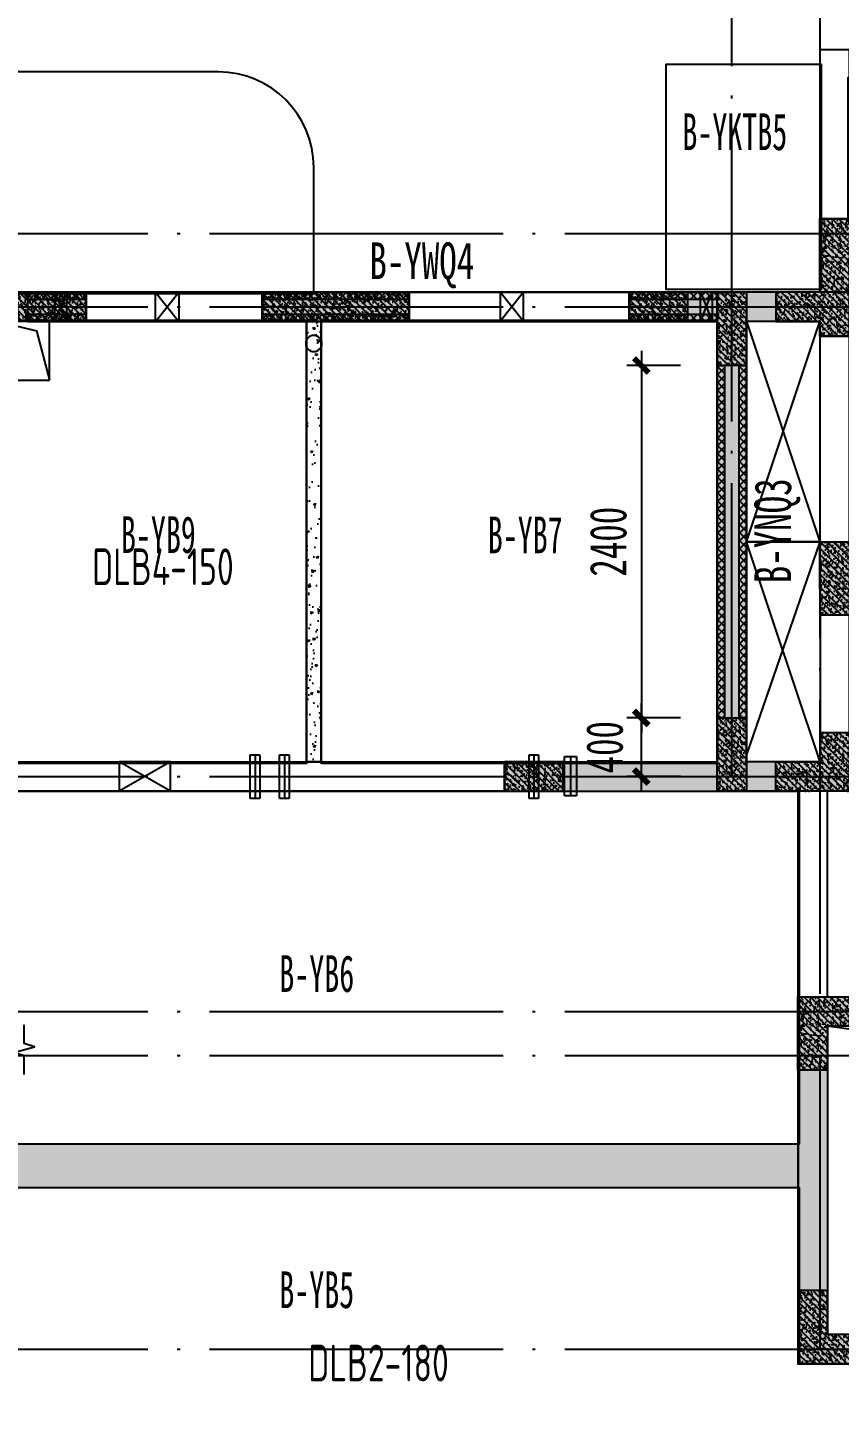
# Model space of a CAD drawing. Extents: x -3200781797 to -8106663, y 494714 to 1244925.
# Drawn here: x -8145901 to -8140368, y 845348 to 854727 of the extents above; entities that cross this region are included whole.
import ezdxf
from ezdxf.enums import TextEntityAlignment as Align
from ezdxf.xclip import XClip

# ---------------------------------------------------------------- set-up
doc = ezdxf.new("R2010")
doc.units = 0
doc.header["$LTSCALE"] = 1000
doc.header["$MEASUREMENT"] = 0
doc.header["$XCLIPFRAME"] = 0
for name, pattern in [('120-墙体$0$CENTER2', [1.125, 0.75, -0.125, 0.125, -0.125]), ('120-墙体$0$CONTINOUS', [0]), ('125-核心筒-标准层$0$CONTINOUS', [0]), ('3#-轴线$0$DOTE', [2.42, 2, -0.2, 0.02, -0.2]), ('3#4#5#$0$DASH', [0.35, 0.25, -0.1]), ('DASH', [0.35, 0.25, -0.1])]:
    doc.linetypes.add(name, pattern=pattern)
doc.layers.get('Defpoints').update_dxf_attribs({"color": 30, "linetype": 'DASH'})
for name, color, linetype in [('120-墙体$0$DUCT-排烟中心线', 5, '120-墙体$0$CENTER2'), ('120-墙体$0$DUCT-排烟管', 2, 'Continuous'), ('120-墙体$0$DUCT-送风中心线', 5, '120-墙体$0$CENTER2'), ('120-墙体$0$DUCT-送风管', 4, 'Continuous'), ('120-墙体$0$S-SLAB-HOLE', 5, 'Continuous'), ('120-墙体$0$S-WALL', 40, 'Continuous'), ('120-墙体$0$S-WALL-BEAM', 120, 'Continuous'), ('120-墙体$0$S-WALL-COLU', 252, '120-墙体$0$CONTINOUS'), ('120-墙体$0$S-WALL-COLU-HATC', 16, 'Continuous'), ('120-墙体$0$S-WALL-HATC', 253, 'Continuous'), ('120-墙体$0$提结构条件', 7, 'Continuous'), ('120-墙体$0$暖-首层和标准层暖通套管_TZ$0$H-暖洞-剪力墙', 6, 'Continuous'), ('120-墙体$0$暖-首层和标准层暖通套管_TZ$0$H-暖洞-穿梁', 3, 'Continuous'), ('125-核心筒-标准层$0$S-SLAB-HOLE', 5, 'Continuous'), ('125-核心筒-标准层$0$S-WALL', 40, 'Continuous'), ('125-核心筒-标准层$0$S-WALL-BEAM', 120, 'Continuous'), ('125-核心筒-标准层$0$S-WALL-COLU', 252, '125-核心筒-标准层$0$CONTINOUS'), ('125-核心筒-标准层$0$S-WALL-COLU-HATC', 16, 'Continuous'), ('125-核心筒-标准层$0$S-WALL-HATC', 253, 'Continuous'), ('3#-轴线$0$A-ANNO-DOTE', 10, '3#-轴线$0$DOTE'), ('3#4#5#$0$DIM', 3, 'Continuous'), ('3#4#5#$0$PC-SLAB', 6, '3#4#5#$0$DASH'), ('3#4#5#$0$S-ANNO-TEXT', 7, 'Continuous'), ('3#4#5#$0$S-PC-FQ-NYQ', 4, 'Continuous'), ('3#4#5#$0$S-PC-FQ-WYQ', 4, 'Continuous'), ('3#4#5#$0$S-PC-SLAB', 6, 'Continuous'), ('3#4#5#$0$S-WALL-HATC', 253, 'Continuous'), ('3#4#5#模板$0$S-SLAB-TEXT', 120, 'Continuous'), ('3#4#5#模板$0$南北楼-结构布置-地上 -新修改$0$S-ANNO-THIN', 3, 'Continuous')]:
    doc.layers.add(name, color=color, linetype=linetype)
doc.styles.add('3#4#5#$0$外部参照 1$0$宋体', font='', dxfattribs={"width": 0.8})
doc.styles.add('3#4#5#$0$宋体', font='', dxfattribs={"width": 0.8})
doc.styles.add('3#4#5#$0$楷体', font='', dxfattribs={"width": 0.7})
doc.styles.add('3#4#5#模板$0$TSSD_Rein', font='tssdeng.shx', dxfattribs={"width": 0.7, "bigfont": 'hztxt.shx'})
doc.styles.get('3#4#5#$0$外部参照 1$0$宋体').set_extended_font_data('SimSun')
doc.styles.get('3#4#5#$0$宋体').set_extended_font_data('SimSun')
doc.styles.get('3#4#5#$0$楷体').set_extended_font_data('KaiTi_GB2312')
doc.dimstyles.new('3#4#5#$0$TSSD_100_100', dxfattribs={"dimtxt": 250, "dimasz": 100, "dimexe": 100, "dimexo": 250, "dimgap": 100, "dimtad": 1, "dimdec": 0, "dimzin": 0, "dimdsep": 46, "dimtxsty": '3#4#5#$0$楷体', "dimblk": '3#4#5#$0$_ArchTick', "dimcen": 0, "dimdle": 100, "dimclrt": 7, "dimadec": 0, "dimazin": 0, "dimtfac": 1, "dimtdec": 0, "dimtix": 1, "dimtmove": 2, "dimatfit": 3, "dimfxl": 1, "dimtolj": 1, "dimtzin": 0, "dimarcsym": 0})

# ---------------------------------------------------------------- blocks, each defined once
blk = doc.blocks.new('3#4#5#模板$0$banhou-1')
at = {"layer": '3#4#5#模板$0$S-SLAB-TEXT', "style": '3#4#5#模板$0$TSSD_Rein', "width": 0.7}
for s, p in [('DLB4-150', (86001, 30517.2)), ('DLB2-180', (87473.5, 25093))]:
    blk.add_text(s, height=250, dxfattribs=at).set_placement(p, align=Align.BOTTOM_LEFT)
blk = doc.blocks.new('3#4#5#模板$0$A$C4139bdaf')
at = {"layer": '3#4#5#模板$0$南北楼-结构布置-地上 -新修改$0$S-ANNO-THIN'}
blk.add_lwpolyline([(24877.2, 1670.4), (24877.2, 1798.4), (24806.8, 1820.8), (24947.6, 1859.2), (24877.2, 1881.6), (24877.2, 2009.6)], dxfattribs=at)
blk = doc.blocks.new('3#4#5#$0$_ArchTick')
at = {"color": 0, "linetype": 'ByBlock', "const_width": 0.4}
blk.add_lwpolyline([(-0.5, -0.5), (0.5, 0.5)], dxfattribs=at)
blk = doc.blocks.new('*D3528')
at = {"layer": '3#4#5#$0$DIM', "color": 0, "lineweight": -2, "transparency": 16777216}
for p, q in [((29082.7, -400), (29082.7, -3000.2)), ((29349.3, -500), (28982.7, -500)), ((29349.3, -2900.2), (28982.7, -2900.2))]:
    blk.add_line(p, q, dxfattribs=at)
at = {"layer": 'Defpoints', "color": 0, "transparency": 16777216}
for p in [(29599.3, -500), (29082.7, -2900.2), (29599.3, -2900.2)]:
    blk.add_point(p, dxfattribs=at)
at = {"layer": '3#4#5#$0$DIM', "color": 0, "lineweight": -2, "transparency": 16777216, "xscale": 100, "yscale": 100, "zscale": 100}
for p, rotation in [((29082.7, -500), 90), ((29082.7, -2900.2), 270)]:
    blk.add_blockref('3#4#5#$0$_ArchTick', p, dxfattribs=dict(at, rotation=rotation))
at = {"layer": '3#4#5#$0$DIM', "color": 7, "transparency": 16777216, "insert": (28857.7, -1700.1), "char_height": 250, "attachment_point": 5, "rotation": 90, "style": '3#4#5#$0$楷体'}
blk.add_mtext('\\A1;2400', dxfattribs=at)
blk = doc.blocks.new('3#4#5#$0$B-YNQ3')
at = {"layer": '3#4#5#$0$S-PC-FQ-WYQ'}
h = blk.add_hatch(dxfattribs=at)
h.set_pattern_fill('ANSI37', color=256, scale=12, angle=90)
h.set_pattern_definition([(135, (-992358.283, 833989.707), (-26.9407684, -26.9407684), []), (225, (-992358.283, 833989.707), (26.9407684, -26.9407684), [])])
h.paths.add_polyline_path([(-130555.6, 319088.3), (-130505.6, 319088.3), (-130505.9, 321488.4), (-130555.9, 321488.4)])
h = blk.add_hatch(dxfattribs=at)
h.set_pattern_fill('ANSI37', color=256, scale=12, angle=90)
h.set_pattern_definition([(135, (-992208.283, 833989.707), (-26.9407684, -26.9407684), []), (225, (-992208.283, 833989.707), (26.9407684, -26.9407684), [])])
h.paths.add_polyline_path([(-130405.6, 319088.3), (-130355.6, 319088.3), (-130355.9, 321488.4), (-130405.9, 321488.4)])
for points in [[(-130555.6, 319088.3), (-130505.6, 319088.3), (-130505.9, 321488.4), (-130555.9, 321488.4)], [(-130555.9, 321488.4), (-130355.9, 321488.4), (-130355.6, 319088.3), (-130555.6, 319088.3)], [(-130405.6, 319088.3), (-130355.6, 319088.3), (-130355.9, 321488.4), (-130405.9, 321488.4)]]:
    blk.add_lwpolyline(points, close=True, dxfattribs=at)
blk = doc.blocks.new('3#4#5#$0$B-YWQ4')
at = {"layer": '3#4#5#$0$S-PC-FQ-WYQ'}
h = blk.add_hatch(dxfattribs=at)
h.set_pattern_fill('ANSI37', color=256, scale=12, angle=180)
h.set_pattern_definition([(225, (-649357.165, -531964.018), (26.9407684, -26.9407684), []), (315, (-649357.165, -531964.018), (26.9407684, 26.9407684), [])])
h.paths.add_polyline_path([(-135005.8, 329838.4), (-135005.8, 329888.4), (-135605.8, 329888.4), (-135605.8, 329838.4)])
h = blk.add_hatch(dxfattribs=at)
h.set_pattern_fill('ANSI37', color=256, scale=12, angle=180)
h.set_pattern_definition([(225, (-646857.172, -531964.016), (26.9407684, -26.9407684), []), (315, (-646857.172, -531964.016), (26.9407684, 26.9407684), [])])
h.paths.add_polyline_path([(-132505.8, 329838.4), (-132505.8, 329888.4), (-133505.8, 329888.4), (-133505.8, 329838.4)])
h = blk.add_hatch(dxfattribs=at)
h.set_pattern_fill('ANSI37', color=256, scale=12, angle=180)
h.set_pattern_definition([(225, (-644507.274, -531964.016), (26.9407684, -26.9407684), []), (315, (-644507.274, -531964.016), (26.9407684, 26.9407684), [])])
h.paths.add_polyline_path([(-130905.9, 329838.4), (-130905.9, 329888.4), (-131305.8, 329888.4), (-131305.8, 329838.4)])
h = blk.add_hatch(dxfattribs=at)
h.set_pattern_fill('ANSI37', color=256, scale=12, angle=180)
h.set_pattern_definition([(225, (-649357.165, -532114.018), (26.9407684, -26.9407684), []), (315, (-649357.165, -532114.018), (26.9407684, 26.9407684), [])])
h.paths.add_polyline_path([(-135005.8, 329688.4), (-135005.8, 329738.4), (-135605.8, 329738.4), (-135605.8, 329688.4)])
h = blk.add_hatch(dxfattribs=at)
h.set_pattern_fill('ANSI37', color=256, scale=12, angle=180)
h.set_pattern_definition([(225, (-646857.172, -532114.016), (26.9407684, -26.9407684), []), (315, (-646857.172, -532114.016), (26.9407684, 26.9407684), [])])
h.paths.add_polyline_path([(-132505.8, 329688.4), (-132505.8, 329738.4), (-133505.8, 329738.4), (-133505.8, 329688.4)])
h = blk.add_hatch(dxfattribs=at)
h.set_pattern_fill('ANSI37', color=256, scale=12, angle=180)
h.set_pattern_definition([(225, (-644507.274, -532114.016), (26.9407684, -26.9407684), []), (315, (-644507.274, -532114.016), (26.9407684, 26.9407684), [])])
h.paths.add_polyline_path([(-130905.9, 329688.4), (-130905.9, 329738.4), (-131305.8, 329738.4), (-131305.8, 329688.4)])
for points in [[(-135005.8, 329838.4), (-135005.8, 329888.4), (-135605.8, 329888.4), (-135605.8, 329838.4)], [(-135605.8, 329688.4), (-135605.8, 329888.4), (-135005.8, 329888.4), (-135005.8, 329688.4)], [(-135005.8, 329888.4), (-133505.8, 329888.4), (-133505.8, 329688.4), (-135005.8, 329688.4)], [(-132505.8, 329838.4), (-132505.8, 329888.4), (-133505.8, 329888.4), (-133505.8, 329838.4)], [(-133505.8, 329688.4), (-133505.8, 329888.4), (-132505.8, 329888.4), (-132505.8, 329688.4)], [(-132505.8, 329888.4), (-131305.8, 329888.4), (-131305.8, 329688.4), (-132505.8, 329688.4)], [(-130905.9, 329838.4), (-130905.9, 329888.4), (-131305.8, 329888.4), (-131305.8, 329838.4)], [(-131305.8, 329688.4), (-131305.8, 329888.4), (-130905.9, 329888.4), (-130905.9, 329688.4)], [(-135005.8, 329688.4), (-135005.8, 329738.4), (-135605.8, 329738.4), (-135605.8, 329688.4)], [(-132505.8, 329688.4), (-132505.8, 329738.4), (-133505.8, 329738.4), (-133505.8, 329688.4)], [(-130905.9, 329688.4), (-130905.9, 329738.4), (-131305.8, 329738.4), (-131305.8, 329688.4)]]:
    blk.add_lwpolyline(points, close=True, dxfattribs=at)
blk = doc.blocks.new('*D3516')
at = {"layer": '3#4#5#$0$DIM', "color": 0, "lineweight": -2, "transparency": 16777216}
for p, q in [((29082.7, -3400), (29082.7, -2800.2)), ((29349.3, -2900.2), (28982.7, -2900.2)), ((29349.3, -3300), (28982.7, -3300))]:
    blk.add_line(p, q, dxfattribs=at)
at = {"layer": 'Defpoints', "color": 0, "transparency": 16777216}
for p in [(29082.7, -2900.2), (29599.3, -2900.2), (29599.3, -3300)]:
    blk.add_point(p, dxfattribs=at)
at = {"layer": '3#4#5#$0$DIM', "color": 0, "lineweight": -2, "transparency": 16777216, "xscale": 100, "yscale": 100, "zscale": 100}
for p, rotation in [((29082.7, -2900.2), 90), ((29082.7, -3300), 270)]:
    blk.add_blockref('3#4#5#$0$_ArchTick', p, dxfattribs=dict(at, rotation=rotation))
at = {"layer": '3#4#5#$0$DIM', "color": 7, "transparency": 16777216, "insert": (28832.7, -3100.1), "char_height": 250, "attachment_point": 5, "rotation": 90, "style": '3#4#5#$0$楷体'}
blk.add_mtext('\\A1;400', dxfattribs=at)
blk = doc.blocks.new('3#4#5#$0$ban3')
at = {"layer": '3#4#5#$0$S-WALL-HATC', "ltscale": 100}
h = blk.add_hatch(dxfattribs=at)
h.set_pattern_fill('AR-CONC', color=256, scale=25, angle=-270, style=0)
h.set_pattern_definition([(140, (0, 0), (15.688034, 179.315046), [18.75, -206.25]), (85, (0, 0), (-188.04803, -34.68783), [15, -165]), (190.4514, (1.3, 14.94), (-172.359886, 144.627345), [15.93505, -175.28553]), (136.1842, (-50, 0), (41.37975, 266.81026), [28.125, -309.375]), (186.6356, (-46.55, 22.23), (-243.52947, 233.66568), [23.90257, -262.92825]), (81.1842, (-50, 0), (-243.52965, 233.66549), [22.5, -247.5]), (111, (-37.5, 25), (100.654723, 149.226763), [18.75, -206.25]), (56, (-37.5, 25), (-181.28751, 60.82883), [15, -165]), (161.4514, (-29.11, 37.44), (-80.632624, 210.05566), [15.93505, -175.28553]), (127.5, (0, 0), (-83.2234635, 3.039964), [0, -163, 0, -167.5, 0, -165.625]), (97.5, (0, 0), (-98.602928, 65.767384), [0, -95.5, 0, -159.25, 0, -63.125]), (57.5, (0, -55.75), (5.638718, 133.455609), [0, -62.5, 0, -195, 0, -258.75]), (47.5, (0, -80.75), (-25.026246, 145.796542), [0, -81.25, 0, -129.5, 0, -183.75])])
h.paths.add_polyline_path([(-216732, 412975), (-216832, 412975), (-216832, 409975), (-216732, 409975)])
h.paths.add_polyline_path([(-214532, 412975), (-214632, 412975), (-214632, 409975), (-214532, 409975)])
h = blk.add_hatch(dxfattribs=at)
h.set_pattern_fill('AR-CONC', color=256, scale=25, angle=-270, style=0)
h.set_pattern_definition([(140, (-37341055835.12, -2020434459.28), (15.68803374565, 179.3150456502), [18.75, -206.25]), (85, (-37341055835.12, -2020434459.28), (-188.048033425, -34.68783340325), [15, -165]), (190.4514, (-37341055833.81, -2020434444.34), (-172.3598855152, 144.6273454285), [15.9350475, -175.285528]), (136.1842, (-37341055885.12, -2020434459.28), (41.3797535823, 266.8102621564), [28.125, -309.375]), (186.6356, (-37341055881.67, -2020434437.04), (-243.5294677251, 233.6656763872), [23.902572, -262.92825]), (81.1842, (-37341055885.12, -2020434459.28), (-243.5296502313, 233.6654862834), [22.5, -247.5]), (111, (-37341055872.62, -2020434434.28), (100.65472266633, 149.2267630296), [18.75, -206.25]), (56, (-37341055872.62, -2020434434.28), (-181.2875112617, 60.8288329804), [15, -165]), (161.4514, (-37341055864.23, -2020434421.84), (-80.6326241775, 210.0556571454), [15.9350475, -175.285528]), (127.5, (-37341055835.116, -2020434459.28), (-83.22346345783, 3.03996382932), [0, -163, 0, -167.5, 0, -165.625]), (97.5, (-37341055835.12, -2020434459.28), (-98.6029279706, 65.76738436054), [0, -95.5, 0, -159.25, 0, -63.125]), (57.5, (-37341055835.116, -2020434515.03), (5.6387179336, 133.4556090431), [0, -62.5, 0, -195, 0, -258.75]), (47.5, (-37341055835.12, -2020434540.03), (-25.02624558308, 145.7965423356), [0, -81.25, 0, -129.5, 0, -183.75])])
h.paths.add_polyline_path([(-214482, 407075), (-214482, 407375), (-220082, 407375), (-220082, 407075)])
at = {"layer": '3#4#5#$0$S-PC-SLAB'}
for points in [[(-216832, 409965), (-216832, 412985), (-219532, 412985), (-219532, 409965)], [(-214632, 409965), (-214632, 412985), (-216732, 412985), (-216732, 409965)], [(-214472, 407375), (-220092, 407375), (-220092, 409775), (-214472, 409775)]]:
    blk.add_lwpolyline(points, close=True, dxfattribs=at)
blk.add_lwpolyline([(-214472, 407075), (-214472, 404775), (-221292, 404775), (-221292, 405875), (-220092, 405875), (-220092, 407075), (-214472, 407075)], dxfattribs=at)
at = {"layer": '3#4#5#$0$S-WALL-HATC', "ltscale": 100}
for points in [[(-216732, 409975), (-216732, 412975), (-216832, 412975), (-216832, 409975)], [(-214482, 407075), (-214482, 407375), (-220082, 407375), (-220082, 407075)]]:
    blk.add_lwpolyline(points, close=True, dxfattribs=at)
blk = doc.blocks.new('3#4#5#$0$5#')
at = {"layer": '3#4#5#$0$S-ANNO-TEXT', "xscale": -1}
blk.add_blockref('3#4#5#$0$ban3', (-43034.9, -247400.5), dxfattribs=at)
at = {"layer": '3#4#5#$0$PC-SLAB', "linetype": 'ByBlock', "style": '3#4#5#$0$外部参照 1$0$宋体', "width": 0.6}
for s, p in [('B-YB9', (172688, 164121.6)), ('B-YB7', (175188, 164121.6)), ('B-YB6', (173767.3, 161131.2)), ('B-YB5', (173767.3, 158977.3))]:
    blk.add_text(s, height=250, dxfattribs=at).set_placement(p, align=Align.MIDDLE)
blk = doc.blocks.new('3#4#5#$0$悬挑板-北侧')
at = {"layer": '3#4#5#$0$S-PC-SLAB'}
for points in [[(-262899.7, 92469.9), (-262439.3, 92469.9), (-262444.4, 90939.8), (-262899.7, 90939.8)], [(-259459.5, 92469.9), (-258399.8, 92469.9), (-258399.8, 90939.9), (-259459.5, 90939.9)], [(-262259.5, 92379.9), (-259639.3, 92379.9), (-259639.3, 91409.9), (-262259.5, 91409.9)]]:
    blk.add_lwpolyline(points, close=True, dxfattribs=at)
blk = doc.blocks.new('3#4#5#$0$3#奇数层顶悬挑板')
at = {"layer": '3#4#5#$0$S-PC-SLAB'}
blk.add_lwpolyline([(165773.2, 167275), (165773.2, 165765), (171023.2, 165765), (171023.2, 166625, 0.414155), (170373.2, 167274.9)], format="xyb", close=True, dxfattribs=at)
blk.add_lwpolyline([(174483.1, 167325), (173423.4, 167325), (173423.4, 165795), (174483.1, 165795)], close=True, dxfattribs=at)
at = {"layer": '3#4#5#$0$S-PC-SLAB', "xscale": -1}
blk.add_blockref('3#4#5#$0$悬挑板-北侧', (-84976.4, 74855.1), dxfattribs=at)
at = {"layer": '3#4#5#$0$PC-SLAB', "linetype": 'ByBlock', "style": '3#4#5#$0$外部参照 1$0$宋体', "width": 0.6}
blk.add_text('B-YKTB5', height=250, dxfattribs=at).set_placement((173892.8, 166865.7), align=Align.MIDDLE)
blk = doc.blocks.new('120-墙体$0$retert')
at = {"layer": '120-墙体$0$暖-首层和标准层暖通套管_TZ$0$H-暖洞-剪力墙'}
for p, q in [((55012.6, 61028.7), (54812.7, 61187.7)), ((54812.7, 61028.7), (55012.6, 61187.7))]:
    blk.add_line(p, q, dxfattribs=at)
blk.add_lwpolyline([(55012.6, 61028.7), (55012.6, 61187.7), (54812.7, 61187.7), (54812.7, 61028.7)], close=True, dxfattribs=at)
blk = doc.blocks.new('120-墙体$0$ewrewr')
at = {"layer": '120-墙体$0$暖-首层和标准层暖通套管_TZ$0$H-暖洞-穿梁', "color": 2}
for p, q in [((54898, 62306.1), (54818, 62106.1)), ((54898, 62106.1), (54818, 62306.1))]:
    blk.add_line(p, q, dxfattribs=at)
blk.add_lwpolyline([(54898, 62306.1), (54818, 62306.1), (54818, 62106.1), (54898, 62106.1)], close=True, dxfattribs=at)
blk = doc.blocks.new('120-墙体$0$tretyyt')
at = {"layer": '120-墙体$0$暖-首层和标准层暖通套管_TZ$0$H-暖洞-穿梁', "color": 5}
for p, q in [((52498, 59304.6), (52298, 59384.6)), ((52298, 59304.6), (52498, 59384.6))]:
    blk.add_line(p, q, dxfattribs=at)
blk.add_lwpolyline([(52498, 59304.6), (52498, 59384.6), (52298, 59384.6), (52298, 59304.6)], close=True, dxfattribs=at)
blk = doc.blocks.new('120-墙体$0$rtret')
at = {"layer": '120-墙体$0$暖-首层和标准层暖通套管_TZ$0$H-暖洞-穿梁', "color": 3}
for p, q in [((53777.5, 61921.5), (53618.5, 61721.5)), ((53777.5, 61721.5), (53618.5, 61921.5))]:
    blk.add_line(p, q, dxfattribs=at)
blk.add_lwpolyline([(53777.5, 61921.5), (53618.5, 61921.5), (53618.5, 61721.5), (53777.5, 61721.5)], close=True, dxfattribs=at)
blk = doc.blocks.new('120-墙体$0$A$Ca94620f4')
at = {"layer": '120-墙体$0$DUCT-排烟中心线'}
for p, q in [((-6299.8, -2950.7), (-6299.8, -3249.3)), ((-4600, -2950.7), (-4600, -3249.3)), ((-4400, -2950.7), (-4400, -3249.3))]:
    blk.add_line(p, q, dxfattribs=at)
at = {"layer": '120-墙体$0$DUCT-排烟管'}
for p, q in [((-6332.3, -2950.7), (-6332.3, -3249.3)), ((-6267.3, -2950.7), (-6332.3, -2950.7)), ((-6267.3, -3249.3), (-6267.3, -2950.7)), ((-4632.5, -2950.7), (-4632.5, -3249.3)), ((-4567.5, -2950.7), (-4632.5, -2950.7)), ((-4567.5, -3249.3), (-4567.5, -2950.7)), ((-4432.5, -2950.7), (-4432.5, -3249.3)), ((-4367.5, -2950.7), (-4432.5, -2950.7)), ((-4367.5, -3249.3), (-4367.5, -2950.7)), ((-6332.3, -3249.3), (-6267.3, -3249.3)), ((-4632.5, -3249.3), (-4567.5, -3249.3)), ((-4432.5, -3249.3), (-4367.5, -3249.3))]:
    blk.add_line(p, q, dxfattribs=at)
at = {"layer": '120-墙体$0$DUCT-送风中心线'}
blk.add_line((-6549.8, -2963.7), (-6549.8, -3231), dxfattribs=at)
at = {"layer": '120-墙体$0$DUCT-送风管'}
for p, q in [((-6589.8, -2963.7), (-6589.8, -3231)), ((-6509.8, -2963.7), (-6589.8, -2963.7)), ((-6509.8, -3231), (-6509.8, -2963.7)), ((-6589.8, -3231), (-6509.8, -3231))]:
    blk.add_line(p, q, dxfattribs=at)
at = {"layer": '120-墙体$0$暖-首层和标准层暖通套管_TZ$0$H-暖洞-穿梁', "color": 6}
for p, q in [((-3823.8, -3000), (-3473.8, -3200)), ((-3823.8, -3200), (-3473.8, -3000))]:
    blk.add_line(p, q, dxfattribs=at)
blk.add_lwpolyline([(-3823.8, -3000), (-3473.8, -3000), (-3473.8, -3200), (-3823.8, -3200)], close=True, dxfattribs=at)
at = {"layer": '120-墙体$0$提结构条件', "rotation": 90}
for name, p in [('120-墙体$0$tretyyt', (51869.6, -52298)), ('120-墙体$0$retert', (57308.2, -54812.7))]:
    blk.add_blockref(name, p, dxfattribs=at)
at = {"layer": '120-墙体$0$提结构条件', "xscale": -1}
blk.add_blockref('120-墙体$0$rtret', (47548, -61721.5), dxfattribs=at)
at = {"layer": '120-墙体$0$提结构条件'}
blk.add_blockref('120-墙体$0$ewrewr', (-57933, -62106.1), dxfattribs=at)
blk = doc.blocks.new('120-墙体$0$A$C8f34f6bc')
at = {"layer": '120-墙体$0$S-SLAB-HOLE'}
for p, q in [((-3150, -400), (-3150, 0)), ((-2800, -400), (-2800, 0)), ((-2800, -400), (-3150, -400))]:
    blk.add_line(p, q, dxfattribs=at)
for points in [[(-2800, 0), (-3061.6, -64.3), (-3150, -400)], [(0, -5000), (-248.2, -4896.9), (-350, -4650)]]:
    blk.add_lwpolyline(points, dxfattribs=at)
blk.add_lwpolyline([(-350, -5000), (-350, -4650), (0, -4650), (0, -5000)], close=True, dxfattribs=at)
for centre, radius in [((-4950, -150), 55), ((-230, -4580), 50)]:
    blk.add_circle(centre, radius, dxfattribs=at)
blk = doc.blocks.new('120-墙体')
at = {"layer": '120-墙体$0$S-WALL-COLU-HATC'}
h = blk.add_hatch(dxfattribs=at)
h.set_pattern_fill('AR-CONC', color=256, scale=10)
h.set_pattern_definition([(50, (-5604.75, -241007.814), (71.726018, -6.275213), [7.5, -82.5]), (355, (-5604.75, -241007.814), (-13.875133, 75.219213), [6, -66]), (100.4514, (-5598.77, -241008.34), (57.850938, 68.943954), [6.37402, -70.114211]), (46.1842, (-5604.75, -240987.81), (106.724105, -16.5519), [11.25, -123.75]), (96.6356, (-5595.86, -240989.19), (93.46627, 97.411787), [9.56103, -105.1713]), (351.1842, (-5604.75, -240987.81), (93.466195, 97.41186), [9, -99]), (21, (-5594.75, -240992.814), (59.690705, -40.261889), [7.5, -82.5]), (326, (-5594.75, -240992.814), (24.331533, 72.515005), [6, -66]), (71.4514, (-5589.775, -240996.17), (84.022263, 32.25305), [6.37402, -70.114211]), (37.5, (-5604.75, -241007.814), (1.2159855, 33.2893854), [0, -65.2, 0, -67, 0, -66.25]), (7.5, (-5604.75, -241007.814), (26.306954, 39.441171), [0, -38.2, 0, -63.7, 0, -25.25]), (327.5, (-5627.05, -241007.814), (53.3822436, -2.2554872), [0, -25, 0, -78, 0, -103.5]), (317.5, (-5637.05, -241007.814), (58.318617, 10.010498), [0, -32.5, 0, -51.8, 0, -73.5])])
h.paths.add_polyline_path([(-7600, -100), (-7600, 100), (-7200, 100), (-7200, -100)])
h = blk.add_hatch(dxfattribs=at)
h.set_pattern_fill('ANSI31', color=256, scale=250, style=0)
h.set_pattern_definition([(45, (-5604.75, -241007.814), (-22.097087, 22.097087), [])])
h.paths.add_polyline_path([(-7600, 100), (-7600, -100), (-7200, -100), (-7200, 100)])
h = blk.add_hatch(dxfattribs=at)
h.set_pattern_fill('AR-CONC', color=256, scale=10)
h.set_pattern_definition([(50, (-3104.75, -241007.814), (71.726018, -6.275213), [7.5, -82.5]), (355, (-3104.75, -241007.814), (-13.875133, 75.219213), [6, -66]), (100.4514, (-3098.77, -241008.34), (57.850938, 68.943954), [6.37402, -70.114211]), (46.1842, (-3104.75, -240987.81), (106.724105, -16.5519), [11.25, -123.75]), (96.6356, (-3095.86, -240989.19), (93.46627, 97.411787), [9.56103, -105.1713]), (351.1842, (-3104.75, -240987.81), (93.466195, 97.41186), [9, -99]), (21, (-3094.75, -240992.814), (59.690705, -40.261889), [7.5, -82.5]), (326, (-3094.75, -240992.814), (24.331533, 72.515005), [6, -66]), (71.4514, (-3089.775, -240996.17), (84.022263, 32.25305), [6.37402, -70.114211]), (37.5, (-3104.75, -241007.814), (1.2159855, 33.2893854), [0, -65.2, 0, -67, 0, -66.25]), (7.5, (-3104.75, -241007.814), (26.306954, 39.441171), [0, -38.2, 0, -63.7, 0, -25.25]), (327.5, (-3127.05, -241007.814), (53.3822436, -2.2554872), [0, -25, 0, -78, 0, -103.5]), (317.5, (-3137.05, -241007.814), (58.318617, 10.010498), [0, -32.5, 0, -51.8, 0, -73.5])])
h.paths.add_polyline_path([(-5700, -100), (-5700, 100), (-4700, 100), (-4700, -100)])
h = blk.add_hatch(dxfattribs=at)
h.set_pattern_fill('ANSI31', color=256, scale=250, style=0)
h.set_pattern_definition([(45, (-3104.75, -241007.814), (-22.097087, 22.097087), [])])
h.paths.add_polyline_path([(-5700, 100), (-5700, -100), (-4700, -100), (-4700, 100)])
h = blk.add_hatch(dxfattribs=at)
h.set_pattern_fill('AR-CONC', color=256, scale=10)
h.set_pattern_definition([(50, (6590.73, -241007.815), (71.726018, -6.275213), [7.5, -82.5]), (355, (6590.73, -241007.815), (-13.875133, 75.219213), [6, -66]), (100.4514, (6596.705, -241008.34), (57.850938, 68.943954), [6.37402, -70.114211]), (46.1842, (6590.73, -240987.815), (106.724105, -16.5519), [11.25, -123.75]), (96.6356, (6599.62, -240989.19), (93.46627, 97.411787), [9.56103, -105.1713]), (351.1842, (6590.73, -240987.82), (93.466195, 97.41186), [9, -99]), (21, (6600.73, -240992.815), (59.690705, -40.261889), [7.5, -82.5]), (326, (6600.73, -240992.815), (24.331533, 72.515005), [6, -66]), (71.4514, (6605.7, -240996.17), (84.022263, 32.25305), [6.37402, -70.114211]), (37.5, (6590.728, -241007.815), (1.2159855, 33.2893854), [0, -65.2, 0, -67, 0, -66.25]), (7.5, (6590.73, -241007.815), (26.306954, 39.441171), [0, -38.2, 0, -63.7, 0, -25.25]), (327.5, (6568.428, -241007.815), (53.3822436, -2.2554872), [0, -25, 0, -78, 0, -103.5]), (317.5, (6558.43, -241007.815), (58.318617, 10.010498), [0, -32.5, 0, -51.8, 0, -73.5])])
h.paths.add_polyline_path([(-2500, -100), (-2500, 100), (-3500, 100), (-3500, -100)])
h = blk.add_hatch(dxfattribs=at)
h.set_pattern_fill('ANSI31', color=256, scale=250, style=0)
h.set_pattern_definition([(45, (6590.728, -241007.815), (-22.097087, 22.097087), [])])
h.paths.add_polyline_path([(-2500, -100), (-2500, 100), (-3500, 100), (-3500, -100)])
h = blk.add_hatch(dxfattribs=at)
h.set_pattern_fill('AR-CONC', color=256, scale=10)
h.set_pattern_definition([(50, (-4754.75, -244207.814), (71.726018, -6.275213), [7.5, -82.5]), (355, (-4754.75, -244207.814), (-13.875133, 75.219213), [6, -66]), (100.4514, (-4748.77, -244208.34), (57.850938, 68.943954), [6.37402, -70.114211]), (46.1842, (-4754.75, -244187.81), (106.724105, -16.5519), [11.25, -123.75]), (96.6356, (-4745.86, -244189.19), (93.46627, 97.411787), [9.56103, -105.1713]), (351.1842, (-4754.75, -244187.81), (93.466195, 97.41186), [9, -99]), (21, (-4744.75, -244192.814), (59.690705, -40.261889), [7.5, -82.5]), (326, (-4744.75, -244192.814), (24.331533, 72.515005), [6, -66]), (71.4514, (-4739.775, -244196.17), (84.022263, 32.25305), [6.37402, -70.114211]), (37.5, (-4754.75, -244207.814), (1.2159855, 33.2893854), [0, -65.2, 0, -67, 0, -66.25]), (7.5, (-4754.75, -244207.814), (26.306954, 39.441171), [0, -38.2, 0, -63.7, 0, -25.25]), (327.5, (-4777.05, -244207.814), (53.3822436, -2.2554872), [0, -25, 0, -78, 0, -103.5]), (317.5, (-4787.05, -244207.814), (58.318617, 10.010498), [0, -32.5, 0, -51.8, 0, -73.5])])
h.paths.add_polyline_path([(-6750, -3300), (-6750, -3100), (-6350, -3100), (-6350, -3300)])
h = blk.add_hatch(dxfattribs=at)
h.set_pattern_fill('ANSI31', color=256, scale=250, style=0)
h.set_pattern_definition([(45, (-4754.75, -244207.814), (-22.097087, 22.097087), [])])
h.paths.add_polyline_path([(-6750, -3100), (-6750, -3300), (-6350, -3300), (-6350, -3100)])
at = {"layer": '120-墙体$0$S-WALL-HATC'}
for points in [[(-7800, 100), (-7800, -100), (-7200, -100), (-7200, 100)], [(-5700, 100), (-5700, -100), (-5250, -100), (-5250, 100)], [(-5250, 100), (-5250, -100), (-4700, -100), (-4700, 100)], [(-3500, 100), (-3500, -100), (-2850, -100), (-2850, 100)], [(-6350, -3300), (-6350, -3100), (-7800, -3100), (-7800, -3300)]]:
    blk.add_hatch(color=256, dxfattribs=at).paths.add_polyline_path(points)
at = {"layer": '120-墙体$0$S-WALL'}
for p, q in [((-7800, 100), (-7200, 100)), ((-7200, -100), (-7200, 100)), ((-5700, -100), (-5700, 100)), ((-5700, 100), (-5250, 100)), ((-5250, 100), (-4700, 100)), ((-4700, -100), (-4700, 100)), ((-3500, -100), (-3500, 100)), ((-3500, 100), (-2850, 100)), ((-7800, -100), (-7200, -100)), ((-5700, -100), (-5250, -100)), ((-5250, -100), (-4700, -100)), ((-3500, -100), (-2850, -100)), ((-6350, -3100), (-7800, -3100)), ((-7800, -3300), (-7800, -3100)), ((-6350, -3300), (-6350, -3100)), ((-6350, -3300), (-7800, -3300))]:
    blk.add_line(p, q, dxfattribs=at)
at = {"layer": '120-墙体$0$S-WALL-BEAM'}
for points in [[(-7200, 100), (-7200, -100), (-5700, -100), (-5700, 100)], [(-4700, 100), (-4700, -100), (-3500, -100), (-3500, 100)], [(-6350, -3100), (-6350, -3300), (-1750, -3300), (-1750, -3100)]]:
    blk.add_lwpolyline(points, close=True, dxfattribs=at)
at = {"layer": '120-墙体$0$S-WALL-COLU', "lineweight": -2}
for points in [[(-7600, -100), (-7600, 100), (-7200, 100), (-7200, -100)], [(-5700, -100), (-5700, 100), (-4700, 100), (-4700, -100)], [(-2500, -100), (-2500, 100), (-3500, 100), (-3500, -100)], [(-6750, -3300), (-6750, -3100), (-6350, -3100), (-6350, -3300)]]:
    blk.add_lwpolyline(points, close=True, dxfattribs=at)
for name, p in [('120-墙体$0$A$Ca94620f4', (-250, -100)), ('120-墙体$0$A$C8f34f6bc', (-100, -100))]:
    blk.add_blockref(name, p)
blk = doc.blocks.new('125-核心筒-标准层')
at = {"layer": '125-核心筒-标准层$0$S-WALL-COLU-HATC'}
h = blk.add_hatch(dxfattribs=at)
h.set_pattern_fill('AR-CONC', color=256, scale=10)
h.set_pattern_definition([(50, (18489.61, -233407.81), (71.726018, -6.275213), [7.5, -82.5]), (355, (18489.61, -233407.81), (-13.875133, 75.219213), [6, -66]), (100.4514, (18495.59, -233408.334), (57.850938, 68.943954), [6.37402, -70.114211]), (46.1842, (18489.61, -233387.81), (106.724105, -16.5519), [11.25, -123.75]), (96.6356, (18498.5, -233389.19), (93.46627, 97.411787), [9.56103, -105.1713]), (351.1842, (18489.61, -233387.81), (93.466195, 97.41186), [9, -99]), (21, (18499.61, -233392.81), (59.690705, -40.261889), [7.5, -82.5]), (326, (18499.61, -233392.81), (24.331533, 72.515005), [6, -66]), (71.4514, (18504.586, -233396.166), (84.022263, 32.25305), [6.37402, -70.114211]), (37.5, (18489.611, -233407.81), (1.2159855, 33.2893854), [0, -65.2, 0, -67, 0, -66.25]), (7.5, (18489.61, -233407.81), (26.306954, 39.441171), [0, -38.2, 0, -63.7, 0, -25.25]), (327.5, (18467.311, -233407.81), (53.3822436, -2.2554872), [0, -25, 0, -78, 0, -103.5]), (317.5, (18457.31, -233407.81), (58.318617, 10.010498), [0, -32.5, 0, -51.8, 0, -73.5])])
h.paths.add_polyline_path([(950, 7500), (950, 7200), (1150, 7200), (1150, 7700), (400, 7700), (400, 7500)])
h = blk.add_hatch(dxfattribs=at)
h.set_pattern_fill('ANSI31', color=256, scale=250, style=0)
h.set_pattern_definition([(45, (18489.61, -233407.81), (-22.097087, 22.097087), [])])
h.paths.add_polyline_path([(950, 7500), (950, 7200), (1150, 7200), (1150, 7700), (400, 7700), (400, 7500)])
h = blk.add_hatch(dxfattribs=at)
h.set_pattern_fill('AR-CONC', color=256, scale=10)
h.set_pattern_definition([(50, (16687.05, -233495.61), (71.726018, -6.275213), [7.5, -82.5]), (355, (16687.05, -233495.61), (-13.875133, 75.219213), [6, -66]), (100.4514, (16693.03, -233496.135), (57.850938, 68.943954), [6.37402, -70.114211]), (46.1842, (16687.05, -233475.61), (106.724105, -16.5519), [11.25, -123.75]), (96.6356, (16695.95, -233476.99), (93.46627, 97.411787), [9.56103, -105.1713]), (351.1842, (16687.05, -233475.61), (93.466195, 97.41186), [9, -99]), (21, (16697.05, -233480.61), (59.690705, -40.261889), [7.5, -82.5]), (326, (16697.05, -233480.61), (24.331533, 72.515005), [6, -66]), (71.4514, (16702.03, -233483.97), (84.022263, 32.25305), [6.37402, -70.114211]), (37.5, (16687.052, -233495.612), (1.2159855, 33.2893854), [0, -65.2, 0, -67, 0, -66.25]), (7.5, (16687.052, -233495.612), (26.306954, 39.441171), [0, -38.2, 0, -63.7, 0, -25.25]), (327.5, (16664.752, -233495.612), (53.3822436, -2.2554872), [0, -25, 0, -78, 0, -103.5]), (317.5, (16654.752, -233495.612), (58.318617, 10.010498), [0, -32.5, 0, -51.8, 0, -73.5])])
h.paths.add_polyline_path([(1150, 7000), (1150, 6900), (950, 6900), (950, 7200), (1450, 7200), (1450, 7000)])
h = blk.add_hatch(dxfattribs=at)
h.set_pattern_fill('ANSI31', color=256, scale=250, style=0)
h.set_pattern_definition([(45, (16687.052, -233495.612), (-22.097087, 22.097087), [])])
h.paths.add_polyline_path([(1150, 7000), (1150, 6900), (950, 6900), (950, 7200), (1450, 7200), (1450, 7000)])
h = blk.add_hatch(dxfattribs=at)
h.set_pattern_fill('AR-CONC', color=256, scale=10)
h.set_pattern_definition([(50, (14087.076, -230457.834), (71.726018, -6.275213), [7.5, -82.5]), (355, (14087.076, -230457.83), (-13.875133, 75.219213), [6, -66]), (100.4514, (14093.05, -230458.36), (57.850938, 68.943954), [6.37402, -70.114211]), (46.1842, (14087.08, -230437.83), (106.724105, -16.5519), [11.25, -123.75]), (96.6356, (14095.97, -230439.21), (93.46627, 97.411787), [9.56103, -105.1713]), (351.1842, (14087.08, -230437.83), (93.466195, 97.41186), [9, -99]), (21, (14097.076, -230442.834), (59.690705, -40.261889), [7.5, -82.5]), (326, (14097.076, -230442.83), (24.331533, 72.515005), [6, -66]), (71.4514, (14102.05, -230446.19), (84.022263, 32.25305), [6.37402, -70.114211]), (37.5, (14087.076, -230457.834), (1.2159855, 33.2893854), [0, -65.2, 0, -67, 0, -66.25]), (7.5, (14087.076, -230457.834), (26.306954, 39.441171), [0, -38.2, 0, -63.7, 0, -25.25]), (327.5, (14064.776, -230457.834), (53.3822436, -2.2554872), [0, -25, 0, -78, 0, -103.5]), (317.5, (14054.776, -230457.834), (58.318617, 10.010498), [0, -32.5, 0, -51.8, 0, -73.5])])
h.paths.add_polyline_path([(1850, 7200), (1650, 7200), (1650, 6700), (1850, 6700)])
h = blk.add_hatch(dxfattribs=at)
h.set_pattern_fill('ANSI31', color=256, scale=250, style=0)
h.set_pattern_definition([(45, (14087.076, -230457.834), (-22.097087, 22.097087), [])])
h.paths.add_polyline_path([(1850, 7200), (1650, 7200), (1650, 6700), (1850, 6700)])
h = blk.add_hatch(dxfattribs=at)
h.set_pattern_fill('AR-CONC', color=256, scale=10)
h.set_pattern_definition([(50, (13387.076, -232307.834), (71.726018, -6.275213), [7.5, -82.5]), (355, (13387.076, -232307.83), (-13.875133, 75.219213), [6, -66]), (100.4514, (13393.05, -232308.36), (57.850938, 68.943954), [6.37402, -70.114211]), (46.1842, (13387.08, -232287.83), (106.724105, -16.5519), [11.25, -123.75]), (96.6356, (13395.97, -232289.21), (93.46627, 97.411787), [9.56103, -105.1713]), (351.1842, (13387.08, -232287.83), (93.466195, 97.41186), [9, -99]), (21, (13397.076, -232292.834), (59.690705, -40.261889), [7.5, -82.5]), (326, (13397.076, -232292.83), (24.331533, 72.515005), [6, -66]), (71.4514, (13402.05, -232296.19), (84.022263, 32.25305), [6.37402, -70.114211]), (37.5, (13387.076, -232307.834), (1.2159855, 33.2893854), [0, -65.2, 0, -67, 0, -66.25]), (7.5, (13387.076, -232307.834), (26.306954, 39.441171), [0, -38.2, 0, -63.7, 0, -25.25]), (327.5, (13364.776, -232307.834), (53.3822436, -2.2554872), [0, -25, 0, -78, 0, -103.5]), (317.5, (13354.776, -232307.834), (58.318617, 10.010498), [0, -32.5, 0, -51.8, 0, -73.5])])
h.paths.add_polyline_path([(1150, 5500), (950, 5500), (950, 5000), (1150, 5000)])
h = blk.add_hatch(dxfattribs=at)
h.set_pattern_fill('ANSI31', color=256, scale=250, style=0)
h.set_pattern_definition([(45, (13387.076, -232307.834), (-22.097087, 22.097087), [])])
h.paths.add_polyline_path([(950, 5000), (1150, 5000), (1150, 5500), (950, 5500)])
h = blk.add_hatch(dxfattribs=at)
h.set_pattern_fill('AR-CONC', color=256, scale=10)
h.set_pattern_definition([(50, (14087.076, -233457.834), (71.726018, -6.275213), [7.5, -82.5]), (355, (14087.076, -233457.83), (-13.875133, 75.219213), [6, -66]), (100.4514, (14093.05, -233458.36), (57.850938, 68.943954), [6.37402, -70.114211]), (46.1842, (14087.08, -233437.83), (106.724105, -16.5519), [11.25, -123.75]), (96.6356, (14095.97, -233439.21), (93.46627, 97.411787), [9.56103, -105.1713]), (351.1842, (14087.08, -233437.83), (93.466195, 97.41186), [9, -99]), (21, (14097.076, -233442.834), (59.690705, -40.261889), [7.5, -82.5]), (326, (14097.076, -233442.83), (24.331533, 72.515005), [6, -66]), (71.4514, (14102.05, -233446.19), (84.022263, 32.25305), [6.37402, -70.114211]), (37.5, (14087.076, -233457.834), (1.2159855, 33.2893854), [0, -65.2, 0, -67, 0, -66.25]), (7.5, (14087.076, -233457.834), (26.306954, 39.441171), [0, -38.2, 0, -63.7, 0, -25.25]), (327.5, (14064.776, -233457.834), (53.3822436, -2.2554872), [0, -25, 0, -78, 0, -103.5]), (317.5, (14054.776, -233457.834), (58.318617, 10.010498), [0, -32.5, 0, -51.8, 0, -73.5])])
h.paths.add_polyline_path([(1850, 4300), (1650, 4300), (1650, 3800), (1850, 3800)])
h = blk.add_hatch(dxfattribs=at)
h.set_pattern_fill('ANSI31', color=256, scale=250, style=0)
h.set_pattern_definition([(45, (14087.076, -233457.834), (-22.097087, 22.097087), [])])
h.paths.add_polyline_path([(1850, 4300), (1650, 4300), (1650, 3800), (1850, 3800)])
h = blk.add_hatch(dxfattribs=at)
h.set_pattern_fill('AR-CONC', color=256, scale=10)
h.set_pattern_definition([(50, (16687.05, -238136.99), (71.726018, -6.275213), [7.5, -82.5]), (355, (16687.05, -238136.99), (-13.875133, 75.219213), [6, -66]), (100.4514, (16693.03, -238137.51), (57.850938, 68.943954), [6.37402, -70.114211]), (46.1842, (16687.05, -238116.99), (106.724105, -16.5519), [11.25, -123.75]), (96.6356, (16695.95, -238118.37), (93.46627, 97.411787), [9.56103, -105.1713]), (351.1842, (16687.05, -238116.99), (93.466195, 97.41186), [9, -99]), (21, (16697.05, -238121.99), (59.690705, -40.261889), [7.5, -82.5]), (326, (16697.05, -238121.99), (24.331533, 72.515005), [6, -66]), (71.4514, (16702.03, -238125.345), (84.022263, 32.25305), [6.37402, -70.114211]), (37.5, (16687.052, -238136.99), (1.2159855, 33.2893854), [0, -65.2, 0, -67, 0, -66.25]), (7.5, (16687.052, -238136.99), (26.306954, 39.441171), [0, -38.2, 0, -63.7, 0, -25.25]), (327.5, (16664.752, -238136.99), (53.3822436, -2.2554872), [0, -25, 0, -78, 0, -103.5]), (317.5, (16654.752, -238136.99), (58.318617, 10.010498), [0, -32.5, 0, -51.8, 0, -73.5])])
h.paths.add_polyline_path([(1150, 4000), (1150, 4200), (950, 4200), (950, 3800), (1450, 3800), (1450, 4000)])
h = blk.add_hatch(dxfattribs=at)
h.set_pattern_fill('ANSI31', color=256, scale=250, style=0)
h.set_pattern_definition([(45, (16687.052, -238136.99), (-22.097087, 22.097087), [])])
h.paths.add_polyline_path([(1150, 4000), (1150, 4200), (950, 4200), (950, 3800), (1450, 3800), (1450, 4000)])
h = blk.add_hatch(dxfattribs=at)
h.set_pattern_fill('AR-CONC', color=256, scale=10)
h.set_pattern_definition([(50, (18639.61, -238707.81), (71.726018, -6.275213), [7.5, -82.5]), (355, (18639.61, -238707.81), (-13.875133, 75.219213), [6, -66]), (100.4514, (18645.59, -238708.334), (57.850938, 68.943954), [6.37402, -70.114211]), (46.1842, (18639.61, -238687.81), (106.724105, -16.5519), [11.25, -123.75]), (96.6356, (18648.5, -238689.19), (93.46627, 97.411787), [9.56103, -105.1713]), (351.1842, (18639.61, -238687.81), (93.466195, 97.41186), [9, -99]), (21, (18649.61, -238692.81), (59.690705, -40.261889), [7.5, -82.5]), (326, (18649.61, -238692.81), (24.331533, 72.515005), [6, -66]), (71.4514, (18654.586, -238696.166), (84.022263, 32.25305), [6.37402, -70.114211]), (37.5, (18639.611, -238707.81), (1.2159855, 33.2893854), [0, -65.2, 0, -67, 0, -66.25]), (7.5, (18639.61, -238707.81), (26.306954, 39.441171), [0, -38.2, 0, -63.7, 0, -25.25]), (327.5, (18617.311, -238707.81), (53.3822436, -2.2554872), [0, -25, 0, -78, 0, -103.5]), (317.5, (18607.31, -238707.81), (58.318617, 10.010498), [0, -32.5, 0, -51.8, 0, -73.5])])
h.paths.add_polyline_path([(1100, 2200), (1100, 1900), (1300, 1900), (1300, 2400), (550, 2400), (550, 2200)])
h = blk.add_hatch(dxfattribs=at)
h.set_pattern_fill('ANSI31', color=256, scale=250, style=0)
h.set_pattern_definition([(45, (18639.61, -238707.81), (-22.097087, 22.097087), [])])
h.paths.add_polyline_path([(1100, 2200), (1100, 1900), (1300, 1900), (1300, 2400), (550, 2400), (550, 2200)])
h = blk.add_hatch(dxfattribs=at)
h.set_pattern_fill('AR-CONC', color=256, scale=10)
h.set_pattern_definition([(50, (18639.61, -241662.724), (71.726018, -6.275213), [7.5, -82.5]), (355, (18639.61, -241662.72), (-13.875133, 75.219213), [6, -66]), (100.4514, (18645.59, -241663.246), (57.850938, 68.943954), [6.37402, -70.114211]), (46.1842, (18639.61, -241642.72), (106.724105, -16.5519), [11.25, -123.75]), (96.6356, (18648.5, -241644.1), (93.46627, 97.411787), [9.56103, -105.1713]), (351.1842, (18639.61, -241642.72), (93.466195, 97.41186), [9, -99]), (21, (18649.61, -241647.724), (59.690705, -40.261889), [7.5, -82.5]), (326, (18649.61, -241647.72), (24.331533, 72.515005), [6, -66]), (71.4514, (18654.586, -241651.08), (84.022263, 32.25305), [6.37402, -70.114211]), (37.5, (18639.611, -241662.724), (1.2159855, 33.2893854), [0, -65.2, 0, -67, 0, -66.25]), (7.5, (18639.61, -241662.724), (26.306954, 39.441171), [0, -38.2, 0, -63.7, 0, -25.25]), (327.5, (18617.311, -241662.724), (53.3822436, -2.2554872), [0, -25, 0, -78, 0, -103.5]), (317.5, (18607.31, -241662.724), (58.318617, 10.010498), [0, -32.5, 0, -51.8, 0, -73.5])])
h.paths.add_polyline_path([(1100, 100), (1100, 400), (1300, 400), (1300, -100), (800, -100), (800, 100)])
h = blk.add_hatch(dxfattribs=at)
h.set_pattern_fill('ANSI31', color=256, scale=250, style=0)
h.set_pattern_definition([(45, (18639.61, -241662.724), (-22.097087, 22.097087), [])])
h.paths.add_polyline_path([(1100, 100), (1100, 400), (1300, 400), (1300, -100), (800, -100), (800, 100)])
at = {"layer": '125-核心筒-标准层$0$S-WALL-HATC'}
for points in [[(400, 7700), (400, 7500), (950, 7500), (1150, 7700)], [(1150, 7700), (950, 7500), (950, 7100), (1083.3, 7100), (1150, 7200)], [(1083.3, 7100), (1150, 7000), (1650, 7000), (1749.8, 7100), (1750, 7200), (1150, 7200)], [(1749.8, 7100), (1850, 7000), (1850, 7200), (1749.3, 7200)], [(950, 7100), (950, 6900), (1150, 6900), (1150, 7000), (1083.3, 7100)], [(1650, 5500), (1850, 5500), (1850, 7000), (1749.8, 7100), (1650, 7000)], [(950, 5350), (1150, 5350), (1150, 5500), (950, 5500)], [(1650, 5350), (1850, 5350), (1850, 5500), (1650, 5500)], [(950, 5350), (950, 5000), (1150, 5000), (1150, 5350)], [(1750, 3933.3), (1850, 4000), (1850, 5350), (1650, 5350), (1650, 4000)], [(1150, 4000), (1150, 4200), (950, 4200), (950, 3800)], [(1150, 4000), (950, 3800), (1750, 3800), (1750, 3933.3), (1650, 4000)], [(1750, 3933.3), (1750, 3800), (1850, 3800), (1850, 4000)], [(1300, 2400), (550, 2400), (550, 2200), (1100, 2200), (1100, 100), (0, 100), (-1100, 100), (-1100, 2200), (-550, 2200), (-550, 2400), (-1300, 2400), (-1300, -100), (-100, -100), (-100, -400), (100, -400), (100, -100), (1300, -100)]]:
    blk.add_hatch(color=256, dxfattribs=at).paths.add_polyline_path(points)
at = {"layer": '125-核心筒-标准层$0$S-SLAB-HOLE'}
for points in [[(1650, 5500), (1150, 7000)], [(1650, 7000), (1150, 5500)], [(1150, 4000), (1650, 5500)], [(1150, 5500), (1650, 4050)], [(-1100, 100), (-675.8, 1950), (1100, 2200)]]:
    blk.add_lwpolyline(points, dxfattribs=at)
at = {"layer": '125-核心筒-标准层$0$S-WALL'}
for p, q in [((400, 7700), (1150, 7700)), ((1150, 7700), (1150, 7200)), ((1150, 7200), (1850, 7200)), ((1850, 5500), (1850, 7200)), ((1150, 6900), (1150, 7000)), ((1150, 7000), (1650, 7000)), ((1650, 5500), (1650, 7000)), ((1850, 7000), (1850, 7000)), ((950, 6900), (1150, 6900)), ((1150, 5350), (1150, 5500)), ((1650, 5350), (1650, 5500)), ((1850, 5350), (1850, 5500)), ((1150, 5000), (1150, 5350)), ((1650, 4000), (1650, 5350)), ((1850, 3800), (1850, 5350)), ((950, 5000), (1150, 5000)), ((1150, 4200), (950, 4200)), ((1150, 4000), (1150, 4200)), ((1150, 4000), (1650, 4000)), ((950, 3800), (1850, 3800)), ((1300, 2400), (550, 2400)), ((1300, 2400), (1300, -100)), ((550, 2200), (1100, 2200)), ((1100, 2200), (1100, 100)), ((0, 100), (1100, 100)), ((100, -100), (1300, -100))]:
    blk.add_line(p, q, dxfattribs=at)
at = {"layer": '125-核心筒-标准层$0$S-WALL-BEAM'}
for points in [[(950, 8850), (1150, 8850), (1150, 7700), (950, 7700)], [(950, 6900), (1150, 6900), (1150, 5500), (950, 5500)], [(1650, 5500), (1650, 5500), (1150, 5500), (1150, 5500)], [(950, 5000), (1150, 5000), (1150, 4200), (950, 4200)], [(1100, 3800), (1300, 3800), (1300, 2400), (1100, 2400)]]:
    blk.add_lwpolyline(points, close=True, dxfattribs=at)
at = {"layer": '125-核心筒-标准层$0$S-WALL-COLU', "linetype": 'ByBlock'}
for points in [[(950, 7500), (950, 7200), (1150, 7200), (1150, 7700), (400, 7700), (400, 7500), (950, 7500)], [(1150, 7000), (1150, 6900), (950, 6900), (950, 7200), (1450, 7200), (1450, 7000), (1150, 7000)], [(1150, 4000), (1150, 4200), (950, 4200), (950, 3800), (1450, 3800), (1450, 4000), (1150, 4000)], [(1100, 2200), (1100, 1900), (1300, 1900), (1300, 2400), (550, 2400), (550, 2200), (1100, 2200)], [(1100, 100), (1100, 400), (1300, 400), (1300, -100), (800, -100), (800, 100), (1100, 100)]]:
    blk.add_lwpolyline(points, dxfattribs=at)
at = {"layer": '125-核心筒-标准层$0$S-WALL-COLU', "lineweight": -2}
for points in [[(1850, 7200), (1650, 7200), (1650, 6700), (1850, 6700)], [(1150, 5500), (950, 5500), (950, 5000), (1150, 5000)], [(1850, 4300), (1650, 4300), (1650, 3800), (1850, 3800)]]:
    blk.add_lwpolyline(points, close=True, dxfattribs=at)
blk = doc.blocks.new('3#-轴线')
at = {"layer": '3#-轴线$0$A-ANNO-DOTE'}
for points in [[(29600, -3200), (29600, 5500)], [(30200, -7100), (30200, 5500)], [(-3000, 500), (44800, 500)], [(-3000, 0), (44800, 0)], [(-3000, -3200), (44800, -3200)], [(-3000, -4800), (44800, -4800)], [(-3000, -5100), (44800, -5100)], [(-3000, -7100), (44800, -7100)]]:
    blk.add_lwpolyline(points, dxfattribs=at)
blk = doc.blocks.new('3#4#5#$0$A$C53EF3948')
at = {"layer": '3#4#5#$0$S-PC-FQ-WYQ', "xscale": -1}
for name, p in [('3#4#5#$0$B-YWQ4', (-106006.5, -329888.4)), ('3#4#5#$0$B-YNQ3', (-100756.4, -321988.4))]:
    blk.add_blockref(name, p, dxfattribs=at)
at = {"layer": '3#4#5#$0$S-PC-FQ-NYQ', "style": '3#4#5#$0$宋体', "width": 0.7}
blk.add_text('B-YWQ4', height=250, dxfattribs=at).set_placement((27229.3, 213.6), align=Align.MIDDLE_LEFT)
blk.add_text('B-YNQ3', height=250, rotation=90, dxfattribs=at).set_placement((29978.3, -1982.8), align=Align.MIDDLE_LEFT)
at = {"layer": '3#4#5#$0$DIM'}
dim = blk.add_linear_dim(base=(29082.7, -2900.2), p1=(29599.3, -500), p2=(29599.3, -2900.2), angle=90, dimstyle='3#4#5#$0$TSSD_100_100', dxfattribs=at)
dim.commit()
dim.dimension.update_dxf_attribs({"geometry": '*D3528', "text_midpoint": (28857.7, -1700.1)})
dim = blk.add_linear_dim(base=(29082.7, -2900.2), p1=(29599.3, -3300), p2=(29599.3, -2900.2), angle=90, dimstyle='3#4#5#$0$TSSD_100_100', dxfattribs=at)
dim.commit()
dim.dimension.update_dxf_attribs({"geometry": '*D3516', "text_midpoint": (28832.7, -3100.1), "dimtype": 128})

msp = doc.modelspace()

# ---------------------------------------------------------------- block references
msp.add_blockref('3#-轴线', (-8170700.4, 852824.6))
at = {"xscale": -1, "rotation": 3.622788229407092e-06}
for name, p in [('125-核心筒-标准层', (-8139350.4, 845724.6)), ('120-墙体', (-8149000.4, 852824.6))]:
    msp.add_blockref(name, p, dxfattribs=at)
at = {"layer": '3#4#5#$0$S-ANNO-TEXT'}
msp.add_blockref('3#4#5#$0$A$C53EF3948', (-8170800.4, 852924.8), dxfattribs=at)
at = {"layer": '3#4#5#$0$S-PC-SLAB'}
for name, p in [('3#4#5#$0$5#', (-8317697.2, 687149.8)), ('3#4#5#$0$3#奇数层顶悬挑板', (-8314973.6, 687149.6))]:
    msp.add_blockref(name, p, dxfattribs=at)
at = {"layer": '3#4#5#模板$0$S-SLAB-TEXT'}
ref = msp.add_blockref('3#4#5#模板$0$banhou-1', (-8231461.4, 820337.1), dxfattribs=at)
XClip(ref).set_block_clipping_path([(81660.923798101, 21287.4730024564), (102660.923798101, 35476.8525522163)])
ref = msp.add_blockref('3#4#5#模板$0$banhou-1', (-8231461.4, 820337.1), dxfattribs=at)
XClip(ref).set_block_clipping_path([(81660.923798101, 21287.4730024564), (102660.923798101, 35476.8525522163)])
msp.add_blockref('3#4#5#模板$0$A$C4139bdaf', (-8170800.4, 845924.6), dxfattribs=at)

doc.saveas('drawing.dxf')
